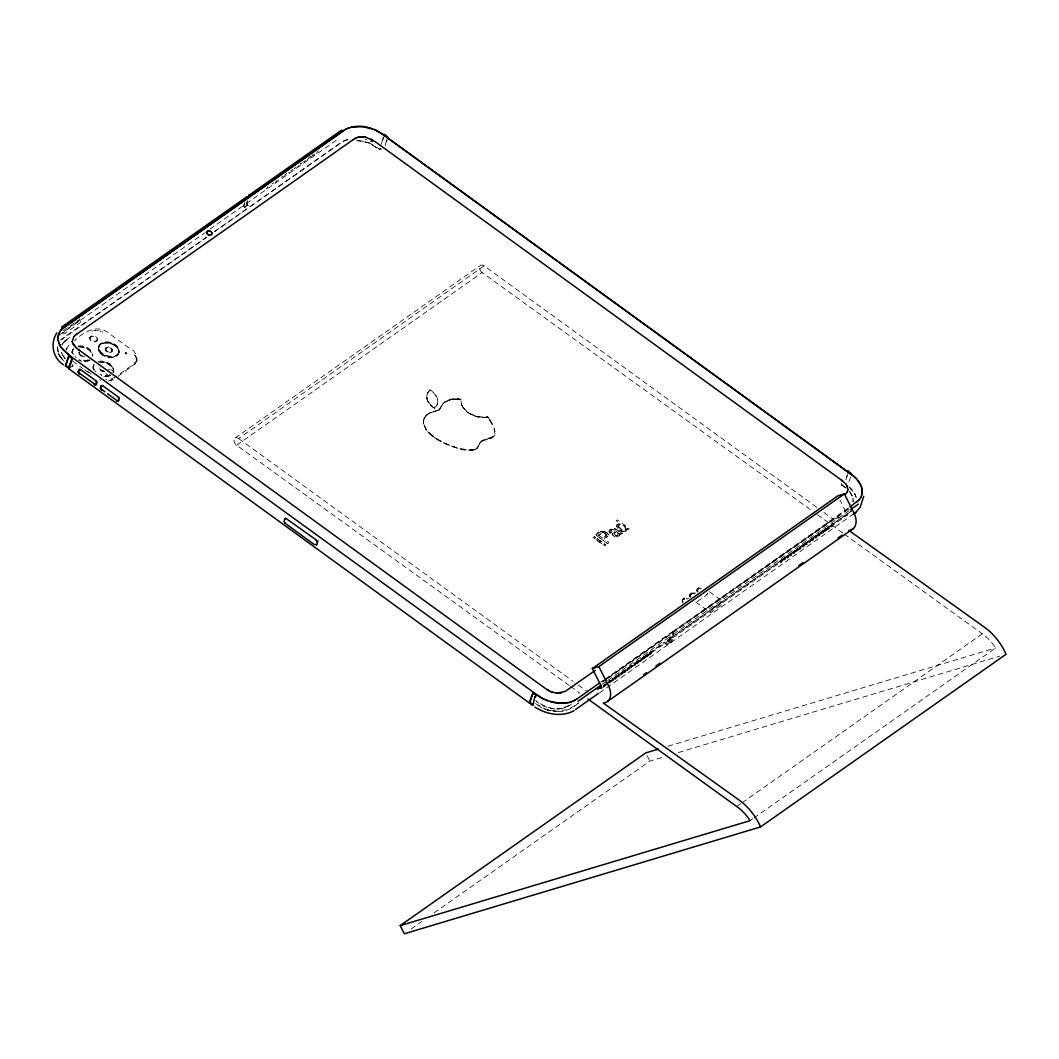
<?xml version="1.0" encoding="UTF-8"?>
<svg xmlns="http://www.w3.org/2000/svg" width="1059" height="1059" viewBox="0 0 1059 1059"><rect width="100%" height="100%" fill="white"/><g stroke="black" fill="none" stroke-linecap="round" stroke-linejoin="round"><path stroke-width="0.75" stroke-dasharray="5 3.75" d="M618.337 530.943L622.255 533.379L614.246 528.295A2.356 1.562 17.3 0 0 612.883 528.137L609.097 530.863L610.05 533.246L611.374 532.584C609.229 530.678 613.161 528.441 614.723 529.977C616.563 531.486 610.394 533.524 613.214 535.775C616.086 539.653 622.546 533.034 619.78 533.524M618.496 533.988L616.47 531.261L614.299 534.199A1.589 1.059 17.3 0 0 614.405 534.769C617.913 538.819 620.031 530.135 616.034 532.002C610.964 535.285 618.734 536.278 618.324 534.517M57.385 347.127L58.285 353.547L63.911 361.463M62.216 359.319L58.391 353.216L57.49 346.783M619.753 533.617L619.581 535.007M618.178 525.846C627.921 538.435 627.497 520.684 618.39 525.357M618.271 525.542L618.482 527.13M633.203 665.661C635.744 665.224 635.638 660.67 633.428 664.271C631.813 668.017 637.928 664.364 635.241 662.802M636.34 663.45C639.04 662.881 638.63 658.38 636.472 662.246C635.294 665.899 640.999 661.941 638.378 660.591M639.477 661.253C642.178 660.684 641.767 656.17 639.61 660.035C638.418 663.689 644.137 659.731 641.516 658.38M642.614 659.042C645.844 657.943 644.19 654.184 642.522 658.354C642.826 661.531 646.784 656.606 644.732 656.328M645.765 656.832C648.465 656.262 648.055 651.748 645.897 655.614C644.719 659.267 650.425 655.309 647.804 653.959M648.902 654.621C651.603 654.052 651.192 649.538 649.035 653.403C647.856 657.057 653.562 653.099 650.941 651.748M598.587 535.113L602.77 538.263L606.185 535.589L606.026 533.974L603.524 532.584L598.56 535.205L602.147 532.717M423.322 422.687L423.521 424.129L423.534 420.688M495.043 434.124L493.547 426.155M79.346 351.892L79.796 354.831L83.846 356.089L79.796 354.831L79.107 352.21M104.219 371.735A3.601 2.383 17.3 0 1 100.698 370.425A3.601 2.383 17.3 0 1 100.009 367.804L100.804 370.081L104.338 371.391M112.055 351.363A3.601 2.383 17.3 0 0 108.19 347.431A3.601 2.383 17.3 0 0 106.046 351.045A3.601 2.383 17.3 0 0 112.055 351.363C113.684 347.842 107.052 345.353 105.437 348.53C112.651 360.973 114.994 340.151 105.251 349.245M619.78 534.04C619.647 538.303 611.52 537.495 612.83 533.352C618.84 530.559 610.739 527.461 610.897 531.949M682.248 600.81L682.499 600.109L682.552 602.359M701.468 588.592L701.482 588.526A4.474 2.965 17.3 0 0 697.047 591.716L697.206 589.77L696.941 590.472M697.007 590.948L697.259 592.074M853.024 502.019L852.985 497.849M853.13 501.688L853.236 500.47M97.322 330.62L98.434 330.699M629.906 667.699C632.475 660.776 633.308 670.625 629.959 667.183M635.797 663.212L633.706 666.018M645.209 656.58L643.117 659.4M782.932 559.787C780.351 559.973 780.404 564.818 782.641 561.151C784.282 557.391 778.14 561.045 780.827 562.62M689.634 596.469L689.859 594.933L689.912 597.183M789.233 555.353C786.255 555.949 787.168 560.357 789.127 556.346C789.882 552.93 784.626 556.981 787.128 558.186M792.317 553.102C789.339 553.963 790.398 558.014 792.278 554.135C793.006 550.733 787.79 554.77 790.279 555.962M801.795 546.523C798.817 547.106 799.73 551.514 801.689 547.516C802.444 544.088 797.189 548.152 799.691 549.343M804.959 544.3C801.967 544.895 802.881 549.303 804.853 545.292C805.595 541.864 800.339 545.928 802.854 547.132M808.11 542.076C805.065 542.724 806.084 547.04 808.004 543.068C808.745 539.64 803.503 543.717 806.005 544.908M810.651 539.415C810.612 546.444 806.203 539.243 811.34 539.997M814.411 537.654C811.419 538.237 812.332 542.645 814.305 538.647C815.059 535.219 809.791 539.283 812.306 540.474M817.495 535.391C814.517 536.251 815.562 540.302 817.455 536.423C818.183 533.021 812.955 537.059 815.456 538.263M423.401 421.138L424.871 417.233M243.98 205.962L244.867 202.918M244.497 202.653L243.61 205.896L246.919 208.98L214.659 231.683M616.894 676.502C614.114 677.138 614.736 681.466 616.762 677.72C617.94 674.12 612.261 677.998 614.855 679.362M626.332 669.857C623.129 670.969 624.744 674.782 626.425 670.559C626.346 667.594 622.017 671.777 624.294 672.73M632.633 665.423L630.595 668.295M606.608 683.293L664.496 642.575C669.142 648.823 671.035 638.921 670.85 635.135C669.248 631.985 670.334 650.213 664.602 642.231L609.402 681.069M785.474 557.127C783.091 560.608 785.315 561.177 785.95 557.511C782.68 562.567 782.958 556.465 786.175 557.709M795.468 550.892C792.476 551.739 793.548 555.803 795.428 551.924C796.156 548.522 790.927 552.546 793.429 553.751M820.646 533.18C817.654 534.027 818.726 538.091 820.593 534.213C821.334 530.811 816.105 534.835 818.607 536.053M830.071 526.548C827.079 527.395 828.151 531.459 830.018 527.581C830.759 524.179 825.53 528.216 828.032 529.421M247.157 200.786L246.363 204.453L249.58 207.114L342.653 141.641L350.741 138.517M669.5 642.416C673.14 644.229 672.558 635.559 673.577 633.547C671.883 630.065 673.365 643.806 667.885 644.15M105.437 348.53C105.053 351.773 110.771 353.56 112.307 350.675M609.878 532.942L609.282 532.121A3.164 2.105 17.3 0 1 609.071 530.969L609.852 529.712A9.624 6.38 17.3 0 1 611.493 528.587L614.021 528.322L616.391 529.632M294.058 168.129L294.667 168.685L296.07 166.965M308.818 157.5L308.434 158.493M312.895 154.879L313.517 155.421L314.92 153.701M318.23 150.881L316.389 153.356M642.072 658.791L640.033 661.663M651.497 652.159L649.458 655.031M99.546 330.977L100.671 331.282M612.552 534.16L612.79 533.392M72.078 352.237L72.502 350.463M72.171 351.945L72.634 350.013M93.179 367.195L93.642 365.262M98.646 347.921L99.109 345.989M618.35 526.76C626.054 536.026 629.337 523.662 618.747 525.012M78.776 353.269L78.962 352.541M99.784 368.506L99.97 367.791M89.724 338.456L90.015 337.358M303.47 161.511L304.079 162.067L305.482 160.333M846.062 487.855L842.077 484.943A1.866 1.244 17.3 0 1 841.799 483.129L841.693 485.035L845.956 488.199M72.846 364.918L72.383 366.229M625.631 531.062L625.326 531.155A4.62 3.058 17.3 0 1 623.248 531.274C618.535 531.922 612.804 523.014 620.481 523.755C613.187 523.014 618.032 531.644 622.838 531.3A4.646 3.084 17.3 0 0 624.995 531.314C627.947 529.182 628.08 528.189 625.3 531.234M66.373 349.377L68.954 344.93M136.227 362.085C138.425 361.582 136.359 350.41 130.403 348.901L109.514 333.744C98.434 323.392 83.304 331.745 74.554 340.813M63.765 332.83L63.686 333.863L64.467 333.717L79.081 323.458C80.325 323.127 82.734 318.388 80.272 319.633L65.658 329.918L63.95 332.274M136.452 361.371L136.757 360.391L132.852 364.72L116.106 376.488M605.602 533.537L606.33 535.285L602.77 538.263M79.782 318.812L77.453 322.346M72.872 365.249L72.462 366.176L72.872 365.249A1.866 1.231 17.3 0 0 72.793 364.746M93.285 366.414L93.51 365.712M118.687 353.031A10.391 6.883 17.3 0 0 105.582 342.706A10.391 6.883 17.3 0 0 102.021 354.09A10.391 6.883 17.3 0 0 118.687 353.031L118.952 352.17A10.391 6.883 17.3 0 0 105.847 341.845A10.391 6.883 17.3 0 0 102.299 353.229A10.391 6.883 17.3 0 0 118.952 352.17M113.485 371.444L113.22 372.305A10.391 6.883 17.3 0 0 100.618 361.953M125.108 353.481L125.809 352.356L126.762 353.812L125.187 353.759L126.762 353.812M244.51 207.233L247.263 205.022L249.686 206.783L247.157 205.367L244.51 207.233L246.919 208.98M247.515 201.051L247.157 205.367M383.477 137.683L381.227 143.958M384.549 134.864L381.081 144.342M386.787 140.092L385.026 145.679M387.912 137.114L385.224 145.639M430.06 389.871L429.928 390.321A18.056 11.967 17.3 0 0 434.455 408.311L434.587 407.874A18.056 11.967 17.3 0 1 430.06 389.871A18.056 11.967 17.3 0 1 434.587 407.874M592.841 537.231L594.523 538.343L595.674 537.535L594.02 536.331L592.841 537.231L594.496 538.435L595.648 537.615L594.02 536.331M608.157 535.907C597.951 540.845 612.552 540.686 607.694 543.624L595.913 535.073C597.964 528.137 612.804 531.922 606.595 537.575M596.071 539.587L604.649 545.703L605.814 544.882L597.263 538.674L596.071 539.587L604.649 545.703M597.263 538.674L605.788 544.975M550.561 710.854L547.569 710.112L548.853 710.059A23.245 15.408 17.3 0 0 556.385 711.251L567.717 709.649A25.707 17.05 17.3 0 0 571.714 707.571L578.439 702.832M606.966 532.703L608.343 534.782M607.694 543.624L595.939 534.98M611.202 532.267L610.818 531.671M626.703 530.48L627.007 528.481L628.106 529.275L629.205 528.428L617.423 519.876L616.232 520.776L620.455 523.848M628.106 529.275L627.034 528.388M682.314 600.546L682.631 599.487M670.546 642.284C659.161 647.049 675.43 642.879 667.263 640.364L851.648 510.663M689.674 595.357L690.005 594.298M697.021 590.194L697.338 589.135M841.64 483.261L841.534 483.592A1.88 1.244 17.3 0 0 841.455 484.731L841.971 485.287M845.797 479.727L847.028 475.769M850.748 476.854L848.418 483.195M434.455 408.311L434.521 408.099A18.056 11.967 17.3 0 1 429.994 390.096A18.056 11.967 17.3 0 1 434.508 408.099M848.1 472.963L845.876 479.992M66.015 350.251L66.796 347.855M97.018 340.733L97.402 339.661A3.865 2.568 17.3 0 0 92.517 335.809A3.865 2.568 17.3 0 0 91.193 340.045A3.865 2.568 17.3 0 0 97.402 339.661M101.81 331.652L102.988 332.036M616.563 525.304L616.457 526.217M625.79 529.182L625.71 528.057M267.848 186.569L267.292 187.628M277.326 179.898L276.77 180.97M286.751 173.279L284.567 175.384M309.744 157.103L310.168 156.216M603.656 685.928C603.829 683.545 605.218 686.748 603.577 687.463M98.752 347.14L99.414 345.446M118.145 354.315A10.391 6.883 17.3 0 0 107.038 342.984A10.391 6.883 17.3 0 0 100.83 353.402A10.391 6.883 17.3 0 0 118.145 354.315L118.82 352.621A10.391 6.883 17.3 0 0 105.715 342.295A10.391 6.883 17.3 0 0 102.154 353.68A10.391 6.883 17.3 0 0 118.82 352.621M423.706 419.404L424.222 418.053M108.349 381.121L114.557 378.857M479.37 443.893C475.187 456.654 458.07 447.811 449.519 445.574C439.591 441.351 428.114 436.123 424.103 425.241M244.47 207.207L243.636 206.042M300.346 163.708L300.452 163.232M605.007 684.379L604.755 685.491L606.145 685.795M707.822 593.08L705.784 595.635L696.332 602.161M66.307 349.655L66.677 348.914M440.491 407.94L441.947 405.134M430.642 412.772L439.075 410.124L442.94 403.611M439.684 409.409L440.557 407.728M479.237 444.33L480.111 442.622M62.031 344.585L62.733 343.262M62.031 344.585L64.784 340.972M112.585 379.89L110.493 380.671M292.813 169.374L290.815 170.777M424.156 418.279L427.902 413.778M478.403 446.223L476.841 448.381M478.337 446.448L476.775 448.592M273.844 182.823L271.951 184.054M283.296 176.178L281.403 177.277M302.186 162.887L300.293 164.224M311.571 156.295L309.665 157.513M608.872 682.42L610.619 680.911L609.878 683.029M135.843 362.827L135.208 363.621M494.672 435.328L492.316 437.658L481.885 441.193M441.881 405.345C445.813 399.111 454.165 397.602 460.917 399.177C460.202 412.348 476.444 419.179 487.643 417.114L493.415 426.592M618.244 525.635L618.959 524.96M424.871 417.233L425.903 415.724M308.195 158.863L307.229 159.856M289.345 172.114L288.657 172.908M298.784 165.482L297.804 166.475M480.045 442.847L480.865 441.696A17.196 11.397 17.3 0 1 483.354 439.948M479.979 443.059L481.607 441.219M134.731 364.322L135.327 363.608L118.131 376.395M358.975 140.397L369.657 142.978L379.744 149.359A1.866 1.244 17.3 0 1 378.5 148.882L368.241 142.793L356.936 140.662M77.545 320.347L76.857 321.089M439.154 409.912L439.816 408.973M63.209 342.825L69.616 337.781M267.027 187.986L266.325 188.621M276.505 181.314L275.261 182.108M136.545 360.629L136.505 361.278M126.961 353.19L125.333 352.779M442.874 403.836L445.124 401.665M608.832 683.015L610.116 680.566L609.057 680.95M425.837 415.949L429.173 412.97L438.413 410.243M63.858 342.083L64.678 341.316M60.879 340.111L206.584 237.362M426.87 414.956L430.709 412.56L439.22 409.687M601.049 531.552L595.913 535.073M476.126 448.963L476.921 448.156M64.784 340.985L65.671 340.283M61.951 339.145L62.719 338.562M603.511 685.702L604.385 685.385M611.692 681.016L612.857 678.276L611.056 681.069L612.062 681.586L613.624 679.918L613.254 678.356M614.829 678.806L616.391 676.158M617.966 676.608L619.131 673.868L617.318 676.648L618.337 677.178L619.899 675.51L619.528 673.948M621.117 674.384L622.282 671.644L620.481 674.437L621.487 674.967L623.049 673.286L622.639 671.671M624.281 672.174L625.79 669.447M627.431 669.95C627.51 670.784 630.476 664.642 627.14 668.692C625.498 672.531 631.72 668.653 628.874 667.183M630.568 667.739L632.091 665.012M780.814 562.064L782.257 559.298M787.102 557.63L788.703 555.048M790.266 555.406L791.814 552.758M793.403 553.195L794.965 550.534M796.54 550.998L797.705 548.258L795.891 551.037L796.911 551.567L798.367 550.084L798.049 548.271M799.677 548.787L801.186 546.073M802.828 546.576L804.337 543.849M805.978 544.352L807.501 541.626M812.279 539.918L813.789 537.204M815.43 537.707L816.992 535.047M818.581 535.497L820.143 532.836M821.718 533.286L822.883 530.546L821.069 533.339L822.088 533.855L823.545 532.373L823.267 530.625M824.842 531.088L826.007 528.348L824.206 531.128L825.213 531.658L826.682 530.162L826.404 528.428M828.006 528.865L829.568 526.204M831.143 526.654L832.308 523.914L830.494 526.707L831.514 527.236L832.97 525.741L832.692 523.993M63.262 330.699L76.301 321.526M58.96 335.359L204.546 232.954M209.934 229.168L243.636 205.459M246.297 203.58L339.105 138.292M206.69 237.017L62.825 338.218A25.707 17.05 17.3 0 0 60.985 339.767M214.765 231.352L247.038 208.636M249.686 206.783L342.759 141.297L350.847 138.173M65.671 340.296L69.722 337.437M69.391 368.069L72.555 365.832M235.058 438.042L480.561 265.346M569.173 685.438L236.634 445.257A4.646 3.098 54.9 0 1 234.092 439.366A4.646 3.098 54.9 0 1 238.632 438.558L484.135 265.862L817.177 507.592M236.634 445.257L482.149 272.56L812.001 510.809M621.064 534.226L622.282 533.299M600.705 682.128L603.392 680.249M604.676 679.481L668.931 634.103M672.531 631.76L848.736 507.671M605.245 679.6L833.221 519.241L847.465 514.965L840.078 500.258M602.637 681.758L606.688 678.898M608.038 677.959L848.563 508.757M571.45 703.957C561.482 712.482 546.073 709.318 536.635 701.587M602.531 682.089L606.582 679.243M607.932 678.289L848.458 509.101M602.306 684.273L606.344 681.427M607.681 680.474L670.929 635.982M673.564 634.156L848.894 510.822M604.014 684.855L608.065 682.009M578.333 703.176C571.688 709.265 562.753 712.866 553.698 711.396M851.542 511.007L667.144 640.708L669.566 642.469M603.312 686.709L607.363 683.862M608.713 682.909L847.465 514.965M599.447 692.89L853.077 514.303M411.091 929.047L421.879 921.462M434.018 912.924L649.842 761.103L662.51 757.304M736.786 806.508L740.837 803.662M742.187 802.709L982.289 633.812L984.195 635.241A36.165 24.105 54.9 0 1 995.142 647.208L995.619 647.949L754.154 817.8M750.103 820.646L752.803 818.739M668.878 634.275L672.597 631.574M482.295 440.743L481.541 441.431L484.651 439.419L493.282 436.718M63.103 332.447L62.229 332.87M568.855 705.519L561.76 708.299M444.979 402.102L452.67 399.031L460.837 399.402M475.094 449.546L476.193 448.738M601.631 533.074L602.875 532.558L605.801 533.842M600.678 531.737L602.015 531.221M115.127 377.136L111.049 378.95L105.675 379.44M446.104 401.268L447.494 400.54M610.077 533.154L611.4 532.492M490.886 438.307L494.606 435.54L494.937 431.132M619.833 524.629L618.986 524.867M564.526 707.915L565.638 707.505M475.16 449.32C462.717 452.246 449.771 445.561 438.717 440.213M490.952 438.095L484.585 439.644M449.241 400.09L454.735 399.097L460.771 399.614M667.885 746.251L995.619 647.949M678.342 752.552L999.722 656.143M91.987 331.11L93.02 330.858M603.524 532.584L602.637 532.664M601.75 531.366L602.24 531.261A3.521 2.33 17.3 0 1 603.789 531.3L607.323 533.034M561.76 708.286C552.441 709.927 542.843 706.419 535.682 700.476M473.916 449.744C457.845 450.287 441.431 443.456 429.358 432.972M380.035 149.385L381.055 149.107L380.009 149.041M94.079 330.686L96.237 330.501L95.151 330.58M557.06 709.04L558.808 708.974M104.854 371.338L101.664 370.703L99.89 368.161M454.735 399.097L458.931 399.23M357.042 140.331L358.975 140.397M833.195 524.351L831.156 527.21M826.907 528.772L824.868 531.644M823.77 530.969L821.731 533.842M648.36 654.369L646.321 657.229M638.934 661.001L636.896 663.861M629.496 667.633L627.457 670.506M623.182 672.068L621.143 674.94M620.031 674.292L617.993 677.164M613.757 678.7L611.718 681.572M556.385 711.264L544.803 708.789L535.55 703.639M693.751 593.093L694.85 593.305L693.751 593.093A4.474 2.965 17.3 0 0 690.309 597.051M682.949 602.24A4.474 2.965 17.3 0 1 686.391 598.269L686.934 598.361M620.892 530.691L621.712 530.916M686.391 598.269L687.476 598.494M475.531 416.386L478.92 417.087M550.667 710.523L547.569 710.112M364.733 139.113L366.626 139.629M547.847 710.179L544.697 709.133M365.329 141.827L366.957 142.33M798.671 548.721L796.567 551.554M99.48 379.691L100.631 380.155M542.076 708.021L535.444 703.983M469.772 413.725L472.499 415.221M371.802 144.395L373.536 145.387M436.348 438.757L432.535 436.083M817.363 514.687L842.845 533.087M844.182 534.054L982.289 633.812M570.523 686.417L579.908 693.195M823.862 512.437L833.221 519.241M311.995 154.852L312.921 155.541M709.477 591.796L722.728 601.406M695.948 602.174L710.523 612.751M238.632 438.558L572.998 681.255M578.346 685.133L587.719 691.937M87.447 371.166L91.326 373.986M72.621 361.079L83.065 368.664M84.296 369.67L88.294 372.45M432.469 436.295L426.062 429.041L423.653 423.693M849.517 487.63L853.792 492.395L855.937 496.539M62.229 359.305L64.017 361.132M850.734 488.768L851.688 489.761M427.492 431.569L429.213 433.409M463.339 407.689C469.177 414.731 478.774 418.239 487.775 416.677L492.091 423.375M488.596 417.921L487.709 416.902C478.019 418.504 466.635 414.426 462.002 405.425M63.699 356.909L65.129 358.697L61.541 352.766M849.728 491.416L852.27 495.625L853.064 499.438M849.622 491.76L852.561 497.028M62.825 355.043L63.805 356.579M59.344 355.798L60.601 357.757M60.707 357.413L58.986 354.5A23.245 15.408 17.3 0 1 57.438 349.099M490.37 420.132L494.288 428.842M425.93 429.477L423.454 422.25M62.706 355.387L61.647 352.422M854.732 493.918L855.42 495.281M647.102 755.636L649.842 761.103M58.285 353.547L59.185 355.493M697.656 591.888A4.474 2.965 17.3 0 1 697.404 591.504L697.126 590.723A4.474 2.965 17.3 0 1 701.64 588.01M607.879 533.71L608.21 534.504M697.126 590.723L697.404 591.504M461.42 403.545L461.936 405.65M856.334 497.823L854.838 493.573L851.793 489.417A24.767 16.428 17.3 0 0 849.622 487.286M494.354 428.63L494.871 431.344M618.324 526.852L618.178 525.992M461.115 401.507L461.34 403.77M682.327 600.93L682.552 602.412A4.474 2.965 17.3 0 1 683.148 599.487A4.474 2.965 17.3 0 1 687.291 599.09M482.149 272.56A4.646 3.098 54.9 0 1 479.595 266.683A4.646 3.098 54.9 0 1 484.135 265.862M98.01 361.516A10.391 6.883 17.3 0 1 109.898 363.899A10.391 6.883 17.3 0 1 113.048 372.424M110.388 374.714A10.391 6.883 17.3 0 1 99.983 374.356M96.078 371.855A10.391 6.883 17.3 0 1 94.092 364.27M110.11 375.574A10.391 6.883 17.3 0 1 102.816 376.197M93.523 369.445A10.391 6.883 17.3 0 1 94.503 364.243M88.122 359.941A10.391 6.883 17.3 0 1 78.975 359.107M76.222 357.558A10.391 6.883 17.3 0 1 75.07 356.605M73.323 354.461A10.391 6.883 17.3 0 1 73.759 348.133M78.392 345.962A10.391 6.883 17.3 0 1 88.89 348.649A10.391 6.883 17.3 0 1 92.477 356.195M89.115 360.325A10.391 6.883 17.3 0 1 80.232 360.537M72.224 353.057A10.391 6.883 17.3 0 1 74.382 348.226M78.128 346.822A10.391 6.883 17.3 0 1 92.411 355.983M85.038 355.956A3.601 2.383 17.3 0 1 80.087 355.506A3.601 2.383 17.3 0 1 79.544 351.972M108.773 376.342A10.391 6.883 17.3 0 1 102.736 376.474M93.43 369.737A10.391 6.883 17.3 0 1 95.297 363.767M99.043 362.363A10.391 6.883 17.3 0 1 113.326 371.524M90.108 359.994A10.391 6.883 17.3 0 1 78.618 360.272M72.131 353.349A10.391 6.883 17.3 0 1 73.402 349.285M79.531 346.995A10.391 6.883 17.3 0 1 92.318 356.274M89.234 359.914A10.391 6.883 17.3 0 1 80.365 360.126M72.647 353.785A10.391 6.883 17.3 0 1 74.514 347.815M78.247 346.412A10.391 6.883 17.3 0 1 92.49 354.461M110.242 375.164A10.391 6.883 17.3 0 1 101.373 375.376M93.351 367.897A10.391 6.883 17.3 0 1 93.947 364.72M100.751 361.543A10.391 6.883 17.3 0 1 113.353 371.894M381.147 148.776A1.866 1.231 17.3 0 1 378.619 148.551M698.093 591.796A4.474 2.965 17.3 0 1 697.868 588.354A4.474 2.965 17.3 0 1 702.329 587.692M690.759 596.958A4.474 2.965 17.3 0 1 690.68 593.371A4.474 2.965 17.3 0 1 695.525 593.027M683.095 601.777A4.474 2.965 17.3 0 1 683.651 598.322A4.474 2.965 17.3 0 1 688.668 598.428M707.399 593.874A2.25 0.768 -54 0 1 706.869 594.589M689.713 596.879A4.474 2.965 17.3 0 1 690.878 594.086A4.474 2.965 17.3 0 1 695.194 594.086M110.149 375.786A4.62 3.058 17.3 0 1 105.304 371.894M108.336 369.392A4.62 3.058 17.3 0 1 110.017 369.498M111.129 369.816A4.62 3.058 17.3 0 1 113.962 372.093M710.351 612.128L710.39 612.605A2.25 0.768 -54 0 0 710.629 612.777L721.444 605.166A2.25 0.768 -54 0 0 721.973 604.451L722.873 601.565A2.25 0.768 -54 0 0 722.622 601.38L711.807 608.991A2.25 0.768 -54 0 0 711.291 609.706L710.351 612.128M135.274 355.705L134.599 354.977L135.248 355.758M135.777 356.539L136.346 358.286L135.777 356.539M136.637 358.948L136.598 359.861L136.637 358.948M683.002 599.526L684.18 598.931L683.002 599.526M690.375 594.351L692.043 593.808L690.375 594.351M697.709 589.188L698.887 588.579L697.709 589.254M90.955 336.841L90.544 337.08A3.865 2.568 17.3 0 0 92.715 341.66A3.865 2.568 17.3 0 0 97.124 339.118A3.865 2.568 17.3 0 0 90.955 336.841M699.35 588.539L698.45 588.804L699.35 588.539M684.644 598.891L683.743 599.156L684.644 598.891M693.063 593.569L692.017 593.636L693.063 593.569M694.691 593.821L693.592 593.596L694.691 593.821M372.384 141.866L370.716 141.099L372.384 141.866M100.38 353.269A10.616 7.042 17.3 0 0 118.145 354.54A10.616 7.042 17.3 0 0 107.158 342.812A10.616 7.042 17.3 0 0 100.38 353.269"/><path stroke-width="1.5" d="M851.635 473.929L847.941 471.176L848.524 471.626M58.02 338.536L58.099 337.252M78.194 372.199L78.247 371.206L78.326 372.437M100.446 388.349L100.512 387.369L100.592 388.587M862.119 493.163L862.238 491.575M208.438 231.061C212.978 231.246 204.903 230.28 206.73 233.39A2.899 1.919 17.3 0 0 208.861 234.939L210.304 234.952L207.868 234.516L209.258 234.886M212.224 233.377L211.8 232.517L212.144 233.271M284.699 518.87L284.183 521.65M317.462 542.658L316.615 544.816M58.046 337.424L58.285 335.849M861.827 494.712L862.172 492.978M848.074 489.523L847.253 492.064M58.232 336.021L58.563 334.565M532.915 704.539L530.043 702.408L529.328 702.977L68.676 368.625C67.564 366.586 76.804 353.243 68.028 357.187M387.912 137.114L383.967 134.427L384.549 134.864M848.259 471.811L848.537 470.964L847.822 471.52M78.591 370.173L78.988 369.763A1.814 1.205 54.9 0 1 79.663 369.657L80.788 370.319L78.922 369.843M861.377 496.181L861.88 494.54M863.773 496.261L860.146 507.301L855.566 512.728M68.107 357.452L65.751 365.858M68.729 368.638L69.391 368.055L66.082 365.659M69.391 368.069L72.422 358.299M250.334 195.28L247.581 197.49L250.334 195.28L249.064 195.041L247.978 198.152M529.712 702.62L533.074 692.652L536.423 695.075L535.152 696.822M851.132 473.929L847.941 471.176M58.51 334.737L58.894 333.611M69.285 368.413L65.301 366.043L69.126 355.903M246.151 197.371L247.687 197.146M58.827 333.784L59.278 332.698M246.509 197.636L247.462 197.398M56.776 332.976C49.932 343.646 52.857 358.021 63.447 364.799M860.808 497.439L861.43 496.009M249.156 195.769L250.228 195.624M59.225 332.87L60.945 330.011M533.074 692.652L529.328 702.977M285.162 518.751L285.864 518.314M860.133 498.59L860.861 497.267M59.648 332.01L61.74 329.111M73.826 336.63L72.197 341.647M847.266 491.998L845.241 494.434M860.186 498.418L856.757 502.178M599.315 687.913L600.466 687.106M859.259 499.649L850.033 506.904M73.812 336.696L74.99 335.465M61.687 329.283L344.757 129.727M62.56 328.449L346.108 128.973M74.964 335.531L76.447 334.313M600.36 687.926L601.327 687.847M536.423 695.075C531.83 698.847 535.536 710.483 529.818 702.845M61.515 327.138L246.204 197.212M248.852 195.346L341.673 130.072M76.42 334.379L353.362 139.523M597.21 689.078L601.962 687.662L592.352 668.533L837.854 495.85L844.367 493.891L853.978 513.006A15.806 10.537 54.9 0 1 848.815 530.374L984.407 627.193A45.458 30.314 54.9 0 1 1006.05 654.25L760.547 826.933L404.339 933.786L400.223 925.606L645.725 752.909L658.394 749.11M592.352 668.533L598.864 666.588L844.367 493.891M595.237 670.413L565.241 691.395L556.624 693.274M576.586 699.258L599.368 683.068M578.082 701.31L600.956 685.213M850.231 509.869L858.333 504.177M575.527 709.53L598.401 693.446M853.077 514.303L855.765 512.41M643.779 674.596L646.48 672.703M655.918 666.058L659.969 663.212M798.91 565.48L802.947 562.633M838.026 537.972L842.077 535.113M607.614 701.415L853.117 528.719M576.639 699.086L574.428 700.555M316.641 544.789L313.941 544.313L285.162 523.292M353.335 139.589L356.645 137.696M77.055 316.959L77.863 316.8M575.58 699.774L573.025 701.217M574.124 710.655C561.839 717.38 546.272 714.401 534.914 707.094M207.035 231.55L207.789 231.166M354.964 138.57L358.326 137.101M346.055 129.145L349.735 127.53M573.078 701.045L569.927 702.302M347.815 128.364C361.172 123.016 376.236 128.496 386.734 137.339L853.117 475.875A30.91 20.492 17.3 0 1 856.4 478.893L857.313 479.912M571.661 701.614L568.405 702.686M400.223 925.606L750.103 820.646L749.64 819.904A36.165 24.105 54.9 0 0 738.692 807.938L587.944 699.006M209.166 230.928L208.769 231.047A2.899 1.919 17.3 0 0 206.518 232.636L206.73 233.39M358.313 137.167L365.421 136.902M561.919 692.718L558.437 693.261M568.458 702.514L563.692 703.322M351.72 127.173L362.694 126.67L372.477 128.933M567.094 702.779L558.371 703.255L550.958 701.905M360.034 136.796L363.581 136.69M562.038 703.216L552.679 702.17L545.12 699.642M556.65 693.208L551.064 691.805L545.213 688.35L78.829 349.827M285.837 518.341L315.979 539.746M94.489 384.827L96.382 383.993L95.8 384.867A1.814 1.205 54.9 0 1 95.125 384.986L94.251 384.629M116.755 400.99L118.648 400.143L117.973 401.07A1.814 1.205 54.9 0 1 117.39 401.136L116.516 400.779M117.575 400.832L117.853 400.898A1.866 1.244 54.9 0 0 118.542 400.779L119.31 398.343A1.866 1.244 54.9 0 0 118.926 397.456L102.366 385.436A1.866 1.244 54.9 0 0 101.677 385.542L100.923 387.991A1.866 1.244 54.9 0 0 101.121 388.587M365.395 136.968L375.018 141.549L841.389 480.058L846.062 484.307M551.077 691.739L552.97 692.44M547.702 700.873L544.022 699.125A31.121 20.637 17.3 0 1 540.752 697.365L536.939 694.77M374.33 129.463L383.57 134.837L853.17 475.703A30.91 20.492 17.3 0 1 856.453 478.721L859.908 483.592M371.074 139.073L373.02 140.198M547.199 689.7L549.158 690.825M116.953 400.527L107.555 393.723M212.118 232.874L211.959 232.755A2.899 1.919 17.3 0 0 209.828 231.219M383.967 134.427L387.276 136.823M69.007 356.234L72.316 358.63M532.968 692.996L536.291 695.392M102.392 389.977L104.973 391.856M69.563 355.731L61.382 347.67M841.389 480.058L843.242 481.501M76.976 348.398L78.816 349.894M72.224 341.58L73.203 344.294L76.963 348.451M79.504 373.284L95.588 384.748A1.866 1.244 54.9 0 0 96.29 384.629L97.044 382.193A1.866 1.244 54.9 0 0 96.66 381.293L80.113 369.273A1.866 1.244 54.9 0 0 79.412 369.392L78.657 371.828A1.866 1.244 54.9 0 0 78.869 372.437M315.953 539.759L317.435 542.671M75.427 346.981L72.568 342.891M284.209 521.637L285.189 523.278M62.441 349.099L69.616 355.559L540.699 697.537A31.121 20.637 17.3 0 0 543.969 699.311M858.24 480.826L860.596 484.89M846.075 484.241L848.06 489.589M61.329 347.842L59.158 343.473M60.495 346.492L58.695 342.083M317.885 540.871L318.031 541.295M598.864 666.588L608.475 685.702A15.806 10.537 54.9 0 1 603.312 703.07L738.891 799.889A45.458 30.314 54.9 0 1 760.547 826.933M847.001 485.671L847.663 486.994M860.649 484.718L861.007 485.829M118.595 398.078L118.33 397.853M861.06 485.657L861.404 486.968M861.457 486.796L861.96 489.165M58.642 342.256L58.219 339.661M861.774 487.842L862.145 490.516M58.324 340.919L58.073 338.364M862.198 490.343L862.185 491.747M212.171 233.523A2.899 1.919 17.3 0 1 209.92 235.098M79.584 374.052L78.829 373.284L79.584 374.052M101.849 390.202L101.082 389.434L101.849 390.202M96.581 383.12L96.581 383.12M118.833 399.269L118.833 399.269M100.711 386.575L101.254 385.926A1.814 1.205 54.9 0 1 101.916 385.807C104.589 387.157 100.857 384.96 100.711 386.575M95.429 380.83L95.429 380.83M117.695 396.979L117.695 396.979M96.448 382.206L95.959 381.359L96.448 382.206"/></g></svg>
